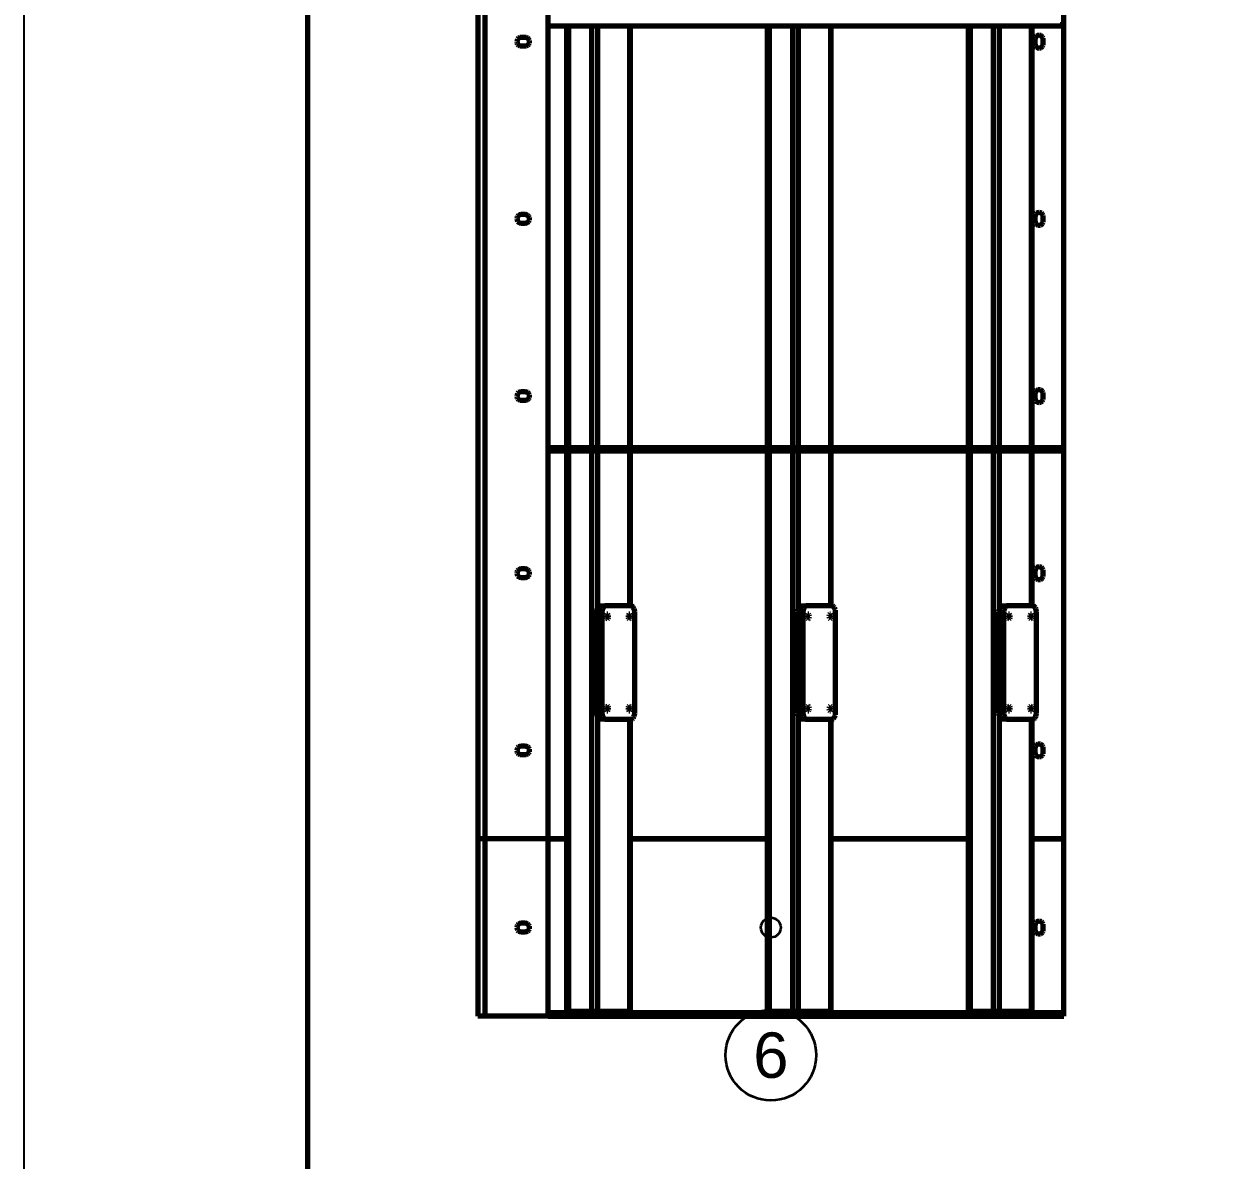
# Model space of a CAD drawing. Header units: millimetres. Extents: x 0 to 599, y 0 to 420.
# Drawn here: x 0 to 84.6, y 194.9 to 275 of the extents above; entities that cross this region are included whole.
import ezdxf
from ezdxf.enums import TextEntityAlignment as Align

# ---------------------------------------------------------------- set-up
doc = ezdxf.new("R2010")
doc.units = ezdxf.units.MM
doc.styles.add('GOST', font='Arial')

msp = doc.modelspace()

# ---------------------------------------------------------------- linework, layer by layer
at = {"color": 1, "lineweight": 70}
for p, q in [((32, 280), (32, 217.5)), ((32, 280), (32, 217.5)), ((32.5, 280), (32.5, 217.5)), ((36.95, 217.5), (36.95, 280)), ((73.322, 217.5), (73.322, 280)), ((73.259, 274.875), (73.259, 275.125)), ((36.95, 274.875), (73.259, 274.875)), ((38.243, 274.875), (38.243, 245.125)), ((38.389, 274.875), (38.389, 245.125)), ((40.017, 274.875), (40.017, 245.125)), ((40.429, 274.875), (40.429, 245.125)), ((42.695, 274.875), (42.695, 245.125)), ((42.738, 274.875), (42.738, 245.125)), ((52.407, 274.875), (52.407, 245.125)), ((52.552, 274.875), (52.552, 245.125)), ((54.181, 274.875), (54.181, 245.125)), ((54.592, 274.875), (54.592, 245.125)), ((56.859, 274.875), (56.859, 245.125)), ((56.901, 274.875), (56.901, 245.125)), ((66.57, 274.875), (66.57, 245.125)), ((66.716, 274.875), (66.716, 245.125)), ((68.344, 274.875), (68.344, 245.125)), ((68.756, 274.875), (68.756, 245.125)), ((71.022, 274.875), (71.022, 245.125)), ((71.065, 274.875), (71.065, 245.125)), ((71.48, 274.185), (71.396, 274.143)), ((71.572, 274.2), (71.48, 274.185)), ((71.665, 274.185), (71.572, 274.2)), ((71.749, 274.143), (71.665, 274.185)), ((34.765, 273.843), (34.75, 273.75)), ((34.75, 273.75), (34.765, 273.657)), ((34.807, 273.926), (34.765, 273.843)), ((34.765, 273.657), (34.807, 273.574)), ((34.874, 273.993), (34.807, 273.926)), ((34.807, 273.574), (34.874, 273.507)), ((34.957, 274.035), (34.874, 273.993)), ((34.874, 273.507), (34.957, 273.465)), ((35.05, 274.05), (34.957, 274.035)), ((34.957, 273.465), (35.05, 273.45)), ((35.35, 274.05), (35.05, 274.05)), ((35.05, 273.45), (35.35, 273.45)), ((35.443, 274.035), (35.35, 274.05)), ((35.35, 273.45), (35.443, 273.465)), ((35.526, 273.993), (35.443, 274.035)), ((35.443, 273.465), (35.526, 273.507)), ((35.593, 273.926), (35.526, 273.993)), ((35.526, 273.507), (35.593, 273.574)), ((35.635, 273.843), (35.593, 273.926)), ((35.593, 273.574), (35.635, 273.657)), ((35.65, 273.75), (35.635, 273.843)), ((35.635, 273.657), (35.65, 273.75)), ((71.287, 273.993), (71.272, 273.9)), ((71.272, 273.9), (71.272, 273.6)), ((71.272, 273.6), (71.287, 273.507)), ((71.33, 274.076), (71.287, 273.993)), ((71.287, 273.507), (71.33, 273.424)), ((71.396, 274.143), (71.33, 274.076)), ((71.33, 273.424), (71.396, 273.357)), ((71.396, 273.357), (71.48, 273.315)), ((71.48, 273.315), (71.572, 273.3)), ((71.572, 273.3), (71.665, 273.315)), ((71.665, 273.315), (71.749, 273.357)), ((71.815, 274.076), (71.749, 274.143)), ((71.749, 273.357), (71.815, 273.424)), ((71.858, 273.993), (71.815, 274.076)), ((71.815, 273.424), (71.858, 273.507)), ((71.872, 273.9), (71.858, 273.993)), ((71.858, 273.507), (71.872, 273.6)), ((71.872, 273.6), (71.872, 273.9)), ((34.874, 261.493), (34.807, 261.426)), ((34.957, 261.535), (34.874, 261.493)), ((35.05, 261.55), (34.957, 261.535)), ((35.35, 261.55), (35.05, 261.55)), ((35.443, 261.535), (35.35, 261.55)), ((35.526, 261.493), (35.443, 261.535)), ((35.593, 261.426), (35.526, 261.493)), ((71.287, 261.493), (71.272, 261.4)), ((71.33, 261.576), (71.287, 261.493)), ((71.396, 261.643), (71.33, 261.576)), ((71.48, 261.685), (71.396, 261.643)), ((71.572, 261.7), (71.48, 261.685)), ((71.665, 261.685), (71.572, 261.7)), ((71.749, 261.643), (71.665, 261.685)), ((71.815, 261.576), (71.749, 261.643)), ((71.858, 261.493), (71.815, 261.576)), ((71.872, 261.4), (71.858, 261.493)), ((34.765, 261.343), (34.75, 261.25)), ((34.75, 261.25), (34.765, 261.157)), ((34.807, 261.426), (34.765, 261.343)), ((34.765, 261.157), (34.807, 261.074)), ((34.807, 261.074), (34.874, 261.007)), ((34.874, 261.007), (34.957, 260.965)), ((34.957, 260.965), (35.05, 260.95)), ((35.05, 260.95), (35.35, 260.95)), ((35.35, 260.95), (35.443, 260.965)), ((35.443, 260.965), (35.526, 261.007)), ((35.526, 261.007), (35.593, 261.074)), ((35.635, 261.343), (35.593, 261.426)), ((35.593, 261.074), (35.635, 261.157)), ((35.65, 261.25), (35.635, 261.343)), ((35.635, 261.157), (35.65, 261.25)), ((71.272, 261.4), (71.272, 261.1)), ((71.272, 261.1), (71.287, 261.007)), ((71.287, 261.007), (71.33, 260.924)), ((71.33, 260.924), (71.396, 260.857)), ((71.396, 260.857), (71.48, 260.815)), ((71.48, 260.815), (71.572, 260.8)), ((71.572, 260.8), (71.665, 260.815)), ((71.665, 260.815), (71.749, 260.857)), ((71.749, 260.857), (71.815, 260.924)), ((71.815, 260.924), (71.858, 261.007)), ((71.858, 261.007), (71.872, 261.1)), ((71.872, 261.1), (71.872, 261.4)), ((34.765, 248.843), (34.75, 248.75)), ((34.807, 248.926), (34.765, 248.843)), ((34.874, 248.993), (34.807, 248.926)), ((34.957, 249.035), (34.874, 248.993)), ((35.05, 249.05), (34.957, 249.035)), ((35.35, 249.05), (35.05, 249.05)), ((35.443, 249.035), (35.35, 249.05)), ((35.526, 248.993), (35.443, 249.035)), ((35.593, 248.926), (35.526, 248.993)), ((35.635, 248.843), (35.593, 248.926)), ((35.65, 248.75), (35.635, 248.843)), ((71.287, 248.993), (71.272, 248.9)), ((71.272, 248.9), (71.272, 248.6)), ((71.33, 249.076), (71.287, 248.993)), ((71.396, 249.143), (71.33, 249.076)), ((71.48, 249.185), (71.396, 249.143)), ((71.572, 249.2), (71.48, 249.185)), ((71.665, 249.185), (71.572, 249.2)), ((71.749, 249.143), (71.665, 249.185)), ((71.815, 249.076), (71.749, 249.143)), ((71.858, 248.993), (71.815, 249.076)), ((71.872, 248.9), (71.858, 248.993)), ((71.872, 248.6), (71.872, 248.9)), ((34.75, 248.75), (34.765, 248.657)), ((34.765, 248.657), (34.807, 248.574)), ((34.807, 248.574), (34.874, 248.507)), ((34.874, 248.507), (34.957, 248.465)), ((34.957, 248.465), (35.05, 248.45)), ((35.05, 248.45), (35.35, 248.45)), ((35.35, 248.45), (35.443, 248.465)), ((35.443, 248.465), (35.526, 248.507)), ((35.526, 248.507), (35.593, 248.574)), ((35.593, 248.574), (35.635, 248.657)), ((35.635, 248.657), (35.65, 248.75)), ((71.272, 248.6), (71.287, 248.507)), ((71.287, 248.507), (71.33, 248.424)), ((71.33, 248.424), (71.396, 248.357)), ((71.396, 248.357), (71.48, 248.315)), ((71.48, 248.315), (71.572, 248.3)), ((71.572, 248.3), (71.665, 248.315)), ((71.665, 248.315), (71.749, 248.357)), ((71.749, 248.357), (71.815, 248.424)), ((71.815, 248.424), (71.858, 248.507)), ((71.858, 248.507), (71.872, 248.6)), ((36.95, 245.125), (73.259, 245.125)), ((36.95, 244.875), (73.259, 244.875)), ((38.243, 244.875), (38.243, 205.35)), ((38.389, 244.875), (38.389, 205.35)), ((40.017, 244.875), (40.017, 205.35)), ((40.429, 244.875), (40.429, 233.668)), ((42.695, 244.875), (42.695, 233.95)), ((42.738, 244.875), (42.738, 233.95)), ((52.407, 244.875), (52.407, 205.35)), ((52.552, 244.875), (52.552, 205.35)), ((54.181, 244.875), (54.181, 205.35)), ((54.592, 244.875), (54.592, 233.668)), ((56.859, 244.875), (56.859, 233.95)), ((56.901, 244.875), (56.901, 233.95)), ((66.57, 244.875), (66.57, 205.35)), ((66.716, 244.875), (66.716, 205.35)), ((68.344, 244.875), (68.344, 205.35)), ((68.756, 244.875), (68.756, 233.668)), ((71.022, 244.875), (71.022, 233.95)), ((71.065, 244.875), (71.065, 233.95)), ((73.259, 244.875), (73.259, 245.125)), ((34.765, 236.343), (34.75, 236.25)), ((34.75, 236.25), (34.765, 236.157)), ((34.807, 236.426), (34.765, 236.343)), ((34.765, 236.157), (34.807, 236.074)), ((34.874, 236.493), (34.807, 236.426)), ((34.807, 236.074), (34.874, 236.007)), ((34.957, 236.535), (34.874, 236.493)), ((35.05, 236.55), (34.957, 236.535)), ((35.35, 236.55), (35.05, 236.55)), ((35.443, 236.535), (35.35, 236.55)), ((35.526, 236.493), (35.443, 236.535)), ((35.593, 236.426), (35.526, 236.493)), ((35.526, 236.007), (35.593, 236.074)), ((35.635, 236.343), (35.593, 236.426)), ((35.593, 236.074), (35.635, 236.157)), ((35.65, 236.25), (35.635, 236.343)), ((35.635, 236.157), (35.65, 236.25)), ((71.287, 236.493), (71.272, 236.4)), ((71.272, 236.4), (71.272, 236.1)), ((71.272, 236.1), (71.287, 236.007)), ((71.33, 236.576), (71.287, 236.493)), ((71.396, 236.643), (71.33, 236.576)), ((71.48, 236.685), (71.396, 236.643)), ((71.572, 236.7), (71.48, 236.685)), ((71.665, 236.685), (71.572, 236.7)), ((71.749, 236.643), (71.665, 236.685)), ((71.815, 236.576), (71.749, 236.643)), ((71.858, 236.493), (71.815, 236.576)), ((71.872, 236.4), (71.858, 236.493)), ((71.858, 236.007), (71.872, 236.1)), ((71.872, 236.1), (71.872, 236.4)), ((34.874, 236.007), (34.957, 235.965)), ((34.957, 235.965), (35.05, 235.95)), ((35.05, 235.95), (35.35, 235.95)), ((35.35, 235.95), (35.443, 235.965)), ((35.443, 235.965), (35.526, 236.007)), ((71.287, 236.007), (71.33, 235.924)), ((71.33, 235.924), (71.396, 235.857)), ((71.396, 235.857), (71.48, 235.815)), ((71.48, 235.815), (71.572, 235.8)), ((71.572, 235.8), (71.665, 235.815)), ((71.665, 235.815), (71.749, 235.857)), ((71.749, 235.857), (71.815, 235.924)), ((71.815, 235.924), (71.858, 236.007)), ((40.403, 233.45), (40.408, 233.548)), ((40.408, 233.548), (40.423, 233.641)), ((40.423, 233.641), (40.446, 233.728)), ((40.446, 233.728), (40.478, 233.804)), ((40.478, 233.804), (40.518, 233.866)), ((40.518, 233.866), (40.562, 233.912)), ((40.562, 233.912), (40.61, 233.94)), ((40.61, 233.94), (40.661, 233.95)), ((40.661, 233.95), (41.003, 233.95)), ((40.751, 233.548), (40.746, 233.45)), ((40.766, 233.641), (40.751, 233.548)), ((40.789, 233.728), (40.766, 233.641)), ((40.821, 233.804), (40.789, 233.728)), ((40.86, 233.866), (40.821, 233.804)), ((40.905, 233.912), (40.86, 233.866)), ((40.953, 233.94), (40.905, 233.912)), ((41.003, 233.95), (40.953, 233.94)), ((42.806, 233.95), (41.003, 233.95)), ((42.856, 233.94), (42.806, 233.95)), ((42.905, 233.912), (42.856, 233.94)), ((42.949, 233.866), (42.905, 233.912)), ((42.988, 233.804), (42.949, 233.866)), ((43.02, 233.728), (42.988, 233.804)), ((43.044, 233.641), (43.02, 233.728)), ((43.059, 233.548), (43.044, 233.641)), ((43.064, 233.45), (43.059, 233.548)), ((54.567, 233.45), (54.572, 233.548)), ((54.572, 233.548), (54.586, 233.641)), ((54.586, 233.641), (54.61, 233.728)), ((54.61, 233.728), (54.642, 233.804)), ((54.642, 233.804), (54.681, 233.866)), ((54.681, 233.866), (54.726, 233.912)), ((54.726, 233.912), (54.774, 233.94)), ((54.774, 233.94), (54.824, 233.95)), ((54.824, 233.95), (55.167, 233.95)), ((54.914, 233.548), (54.909, 233.45)), ((54.929, 233.641), (54.914, 233.548)), ((54.953, 233.728), (54.929, 233.641)), ((54.985, 233.804), (54.953, 233.728)), ((55.024, 233.866), (54.985, 233.804)), ((55.068, 233.912), (55.024, 233.866)), ((55.117, 233.94), (55.068, 233.912)), ((55.167, 233.95), (55.117, 233.94)), ((56.97, 233.95), (55.167, 233.95)), ((57.02, 233.94), (56.97, 233.95)), ((57.068, 233.912), (57.02, 233.94)), ((57.113, 233.866), (57.068, 233.912)), ((57.152, 233.804), (57.113, 233.866)), ((57.184, 233.728), (57.152, 233.804)), ((57.208, 233.641), (57.184, 233.728)), ((57.222, 233.548), (57.208, 233.641)), ((57.227, 233.45), (57.222, 233.548)), ((68.73, 233.45), (68.735, 233.548)), ((68.735, 233.548), (68.75, 233.641)), ((68.75, 233.641), (68.774, 233.728)), ((68.774, 233.728), (68.806, 233.804)), ((68.806, 233.804), (68.845, 233.866)), ((68.845, 233.866), (68.889, 233.912)), ((68.889, 233.912), (68.937, 233.94)), ((68.937, 233.94), (68.988, 233.95)), ((68.988, 233.95), (69.331, 233.95)), ((69.078, 233.548), (69.073, 233.45)), ((69.093, 233.641), (69.078, 233.548)), ((69.116, 233.728), (69.093, 233.641)), ((69.148, 233.804), (69.116, 233.728)), ((69.187, 233.866), (69.148, 233.804)), ((69.232, 233.912), (69.187, 233.866)), ((69.28, 233.94), (69.232, 233.912)), ((69.331, 233.95), (69.28, 233.94)), ((71.133, 233.95), (69.331, 233.95)), ((71.183, 233.94), (71.133, 233.95)), ((71.232, 233.912), (71.183, 233.94)), ((71.276, 233.866), (71.232, 233.912)), ((71.315, 233.804), (71.276, 233.866)), ((71.347, 233.728), (71.315, 233.804)), ((71.371, 233.641), (71.347, 233.728)), ((71.386, 233.548), (71.371, 233.641)), ((71.391, 233.45), (71.386, 233.548)), ((40.403, 226.45), (40.403, 233.45)), ((40.746, 233.45), (40.403, 233.45)), ((40.746, 233.45), (40.746, 226.45)), ((41.055, 233.262), (41.049, 233.2)), ((41.049, 233.2), (41.055, 233.138)), ((41.073, 233.315), (41.055, 233.262)), ((41.055, 233.138), (41.073, 233.085)), ((41.1, 233.35), (41.073, 233.315)), ((41.073, 233.085), (41.1, 233.05)), ((41.132, 233.363), (41.1, 233.35)), ((41.1, 233.05), (41.132, 233.037)), ((41.164, 233.35), (41.132, 233.363)), ((41.132, 233.037), (41.164, 233.05)), ((41.191, 233.315), (41.164, 233.35)), ((41.164, 233.05), (41.191, 233.085)), ((41.21, 233.262), (41.191, 233.315)), ((41.191, 233.085), (41.21, 233.138)), ((41.216, 233.2), (41.21, 233.262)), ((41.21, 233.138), (41.216, 233.2)), ((42.6, 233.262), (42.594, 233.2)), ((42.594, 233.2), (42.6, 233.138)), ((42.618, 233.315), (42.6, 233.262)), ((42.6, 233.138), (42.618, 233.085)), ((42.645, 233.35), (42.618, 233.315)), ((42.618, 233.085), (42.645, 233.05)), ((42.677, 233.363), (42.645, 233.35)), ((42.645, 233.05), (42.677, 233.037)), ((42.709, 233.35), (42.677, 233.363)), ((42.677, 233.037), (42.709, 233.05)), ((42.737, 233.315), (42.709, 233.35)), ((42.709, 233.05), (42.737, 233.085)), ((42.755, 233.262), (42.737, 233.315)), ((42.737, 233.085), (42.755, 233.138)), ((42.761, 233.2), (42.755, 233.262)), ((42.755, 233.138), (42.761, 233.2)), ((43.064, 226.45), (43.064, 233.45)), ((54.567, 226.45), (54.567, 233.45)), ((54.909, 233.45), (54.567, 233.45)), ((54.909, 233.45), (54.909, 226.45)), ((55.218, 233.262), (55.212, 233.2)), ((55.212, 233.2), (55.218, 233.138)), ((55.237, 233.315), (55.218, 233.262)), ((55.218, 233.138), (55.237, 233.085)), ((55.264, 233.35), (55.237, 233.315)), ((55.237, 233.085), (55.264, 233.05)), ((55.296, 233.363), (55.264, 233.35)), ((55.264, 233.05), (55.296, 233.037)), ((55.328, 233.35), (55.296, 233.363)), ((55.296, 233.037), (55.328, 233.05)), ((55.355, 233.315), (55.328, 233.35)), ((55.328, 233.05), (55.355, 233.085)), ((55.373, 233.262), (55.355, 233.315)), ((55.355, 233.085), (55.373, 233.138)), ((55.379, 233.2), (55.373, 233.262)), ((55.373, 233.138), (55.379, 233.2)), ((56.764, 233.262), (56.757, 233.2)), ((56.757, 233.2), (56.764, 233.138)), ((56.782, 233.315), (56.764, 233.262)), ((56.764, 233.138), (56.782, 233.085)), ((56.809, 233.35), (56.782, 233.315)), ((56.782, 233.085), (56.809, 233.05)), ((56.841, 233.363), (56.809, 233.35)), ((56.809, 233.05), (56.841, 233.037)), ((56.873, 233.35), (56.841, 233.363)), ((56.841, 233.037), (56.873, 233.05)), ((56.9, 233.315), (56.873, 233.35)), ((56.873, 233.05), (56.9, 233.085)), ((56.918, 233.262), (56.9, 233.315)), ((56.9, 233.085), (56.918, 233.138)), ((56.925, 233.2), (56.918, 233.262)), ((56.918, 233.138), (56.925, 233.2)), ((57.227, 226.45), (57.227, 233.45)), ((68.73, 226.45), (68.73, 233.45)), ((69.073, 233.45), (68.73, 233.45)), ((69.073, 233.45), (69.073, 226.45)), ((69.382, 233.262), (69.376, 233.2)), ((69.376, 233.2), (69.382, 233.138)), ((69.4, 233.315), (69.382, 233.262)), ((69.382, 233.138), (69.4, 233.085)), ((69.427, 233.35), (69.4, 233.315)), ((69.4, 233.085), (69.427, 233.05)), ((69.459, 233.363), (69.427, 233.35)), ((69.427, 233.05), (69.459, 233.037)), ((69.491, 233.35), (69.459, 233.363)), ((69.459, 233.037), (69.491, 233.05)), ((69.518, 233.315), (69.491, 233.35)), ((69.491, 233.05), (69.518, 233.085)), ((69.537, 233.262), (69.518, 233.315)), ((69.518, 233.085), (69.537, 233.138)), ((69.543, 233.2), (69.537, 233.262)), ((69.537, 233.138), (69.543, 233.2)), ((70.927, 233.262), (70.921, 233.2)), ((70.921, 233.2), (70.927, 233.138)), ((70.945, 233.315), (70.927, 233.262)), ((70.927, 233.138), (70.945, 233.085)), ((70.972, 233.35), (70.945, 233.315)), ((70.945, 233.085), (70.972, 233.05)), ((71.004, 233.363), (70.972, 233.35)), ((70.972, 233.05), (71.004, 233.037)), ((71.036, 233.35), (71.004, 233.363)), ((71.004, 233.037), (71.036, 233.05)), ((71.064, 233.315), (71.036, 233.35)), ((71.036, 233.05), (71.064, 233.085)), ((71.082, 233.262), (71.064, 233.315)), ((71.064, 233.085), (71.082, 233.138)), ((71.088, 233.2), (71.082, 233.262)), ((71.082, 233.138), (71.088, 233.2)), ((71.391, 226.45), (71.391, 233.45)), ((41.073, 226.815), (41.055, 226.762)), ((41.1, 226.85), (41.073, 226.815)), ((41.132, 226.863), (41.1, 226.85)), ((41.164, 226.85), (41.132, 226.863)), ((41.191, 226.815), (41.164, 226.85)), ((41.21, 226.762), (41.191, 226.815)), ((42.618, 226.815), (42.6, 226.762)), ((42.645, 226.85), (42.618, 226.815)), ((42.677, 226.863), (42.645, 226.85)), ((42.709, 226.85), (42.677, 226.863)), ((42.737, 226.815), (42.709, 226.85)), ((42.755, 226.762), (42.737, 226.815)), ((55.237, 226.815), (55.218, 226.762)), ((55.264, 226.85), (55.237, 226.815)), ((55.296, 226.863), (55.264, 226.85)), ((55.328, 226.85), (55.296, 226.863)), ((55.355, 226.815), (55.328, 226.85)), ((55.373, 226.762), (55.355, 226.815)), ((56.782, 226.815), (56.764, 226.762)), ((56.809, 226.85), (56.782, 226.815)), ((56.841, 226.863), (56.809, 226.85)), ((56.873, 226.85), (56.841, 226.863)), ((56.9, 226.815), (56.873, 226.85)), ((56.918, 226.762), (56.9, 226.815)), ((69.4, 226.815), (69.382, 226.762)), ((69.427, 226.85), (69.4, 226.815)), ((69.459, 226.863), (69.427, 226.85)), ((69.491, 226.85), (69.459, 226.863)), ((69.518, 226.815), (69.491, 226.85)), ((69.537, 226.762), (69.518, 226.815)), ((70.945, 226.815), (70.927, 226.762)), ((70.972, 226.85), (70.945, 226.815)), ((71.004, 226.863), (70.972, 226.85)), ((71.036, 226.85), (71.004, 226.863)), ((71.064, 226.815), (71.036, 226.85)), ((71.082, 226.762), (71.064, 226.815)), ((40.408, 226.352), (40.403, 226.45)), ((40.403, 226.45), (40.746, 226.45)), ((40.423, 226.259), (40.408, 226.352)), ((40.446, 226.172), (40.423, 226.259)), ((40.429, 226.232), (40.429, 205.35)), ((40.478, 226.096), (40.446, 226.172)), ((40.518, 226.034), (40.478, 226.096)), ((40.562, 225.988), (40.518, 226.034)), ((40.61, 225.96), (40.562, 225.988)), ((40.661, 225.95), (40.61, 225.96)), ((41.003, 225.95), (40.661, 225.95)), ((40.746, 226.45), (40.751, 226.352)), ((40.751, 226.352), (40.766, 226.259)), ((40.766, 226.259), (40.789, 226.172)), ((40.789, 226.172), (40.821, 226.096)), ((40.821, 226.096), (40.86, 226.034)), ((40.86, 226.034), (40.905, 225.988)), ((40.905, 225.988), (40.953, 225.96)), ((40.953, 225.96), (41.003, 225.95)), ((41.003, 225.95), (42.806, 225.95)), ((41.055, 226.762), (41.049, 226.7)), ((41.049, 226.7), (41.055, 226.638)), ((41.055, 226.638), (41.073, 226.585)), ((41.073, 226.585), (41.1, 226.55)), ((41.1, 226.55), (41.132, 226.537)), ((41.132, 226.537), (41.164, 226.55)), ((41.164, 226.55), (41.191, 226.585)), ((41.191, 226.585), (41.21, 226.638)), ((41.216, 226.7), (41.21, 226.762)), ((41.21, 226.638), (41.216, 226.7)), ((42.6, 226.762), (42.594, 226.7)), ((42.594, 226.7), (42.6, 226.638)), ((42.6, 226.638), (42.618, 226.585)), ((42.618, 226.585), (42.645, 226.55)), ((42.645, 226.55), (42.677, 226.537)), ((42.677, 226.537), (42.709, 226.55)), ((42.695, 225.95), (42.695, 205.35)), ((42.709, 226.55), (42.737, 226.585)), ((42.737, 226.585), (42.755, 226.638)), ((42.738, 225.95), (42.738, 205.35)), ((42.761, 226.7), (42.755, 226.762)), ((42.755, 226.638), (42.761, 226.7)), ((42.806, 225.95), (42.856, 225.96)), ((42.856, 225.96), (42.905, 225.988)), ((42.905, 225.988), (42.949, 226.034)), ((42.949, 226.034), (42.988, 226.096)), ((42.988, 226.096), (43.02, 226.172)), ((43.02, 226.172), (43.044, 226.259)), ((43.044, 226.259), (43.059, 226.352)), ((43.059, 226.352), (43.064, 226.45)), ((54.572, 226.352), (54.567, 226.45)), ((54.567, 226.45), (54.909, 226.45)), ((54.586, 226.259), (54.572, 226.352)), ((54.61, 226.172), (54.586, 226.259)), ((54.592, 226.232), (54.592, 205.35)), ((54.642, 226.096), (54.61, 226.172)), ((54.681, 226.034), (54.642, 226.096)), ((54.726, 225.988), (54.681, 226.034)), ((54.774, 225.96), (54.726, 225.988)), ((54.824, 225.95), (54.774, 225.96)), ((55.167, 225.95), (54.824, 225.95)), ((54.909, 226.45), (54.914, 226.352)), ((54.914, 226.352), (54.929, 226.259)), ((54.929, 226.259), (54.953, 226.172)), ((54.953, 226.172), (54.985, 226.096)), ((54.985, 226.096), (55.024, 226.034)), ((55.024, 226.034), (55.068, 225.988)), ((55.068, 225.988), (55.117, 225.96)), ((55.117, 225.96), (55.167, 225.95)), ((55.167, 225.95), (56.97, 225.95)), ((55.218, 226.762), (55.212, 226.7)), ((55.212, 226.7), (55.218, 226.638)), ((55.218, 226.638), (55.237, 226.585)), ((55.237, 226.585), (55.264, 226.55)), ((55.264, 226.55), (55.296, 226.537)), ((55.296, 226.537), (55.328, 226.55)), ((55.328, 226.55), (55.355, 226.585)), ((55.355, 226.585), (55.373, 226.638)), ((55.379, 226.7), (55.373, 226.762)), ((55.373, 226.638), (55.379, 226.7)), ((56.764, 226.762), (56.757, 226.7)), ((56.757, 226.7), (56.764, 226.638)), ((56.764, 226.638), (56.782, 226.585)), ((56.782, 226.585), (56.809, 226.55)), ((56.809, 226.55), (56.841, 226.537)), ((56.841, 226.537), (56.873, 226.55)), ((56.859, 225.95), (56.859, 205.35)), ((56.873, 226.55), (56.9, 226.585)), ((56.9, 226.585), (56.918, 226.638)), ((56.901, 225.95), (56.901, 205.35)), ((56.925, 226.7), (56.918, 226.762)), ((56.918, 226.638), (56.925, 226.7)), ((56.97, 225.95), (57.02, 225.96)), ((57.02, 225.96), (57.068, 225.988)), ((57.068, 225.988), (57.113, 226.034)), ((57.113, 226.034), (57.152, 226.096)), ((57.152, 226.096), (57.184, 226.172)), ((57.184, 226.172), (57.208, 226.259)), ((57.208, 226.259), (57.222, 226.352)), ((57.222, 226.352), (57.227, 226.45)), ((68.735, 226.352), (68.73, 226.45)), ((68.73, 226.45), (69.073, 226.45)), ((68.75, 226.259), (68.735, 226.352)), ((68.774, 226.172), (68.75, 226.259)), ((68.756, 226.232), (68.756, 205.35)), ((68.806, 226.096), (68.774, 226.172)), ((68.845, 226.034), (68.806, 226.096)), ((68.889, 225.988), (68.845, 226.034)), ((68.937, 225.96), (68.889, 225.988)), ((68.988, 225.95), (68.937, 225.96)), ((69.331, 225.95), (68.988, 225.95)), ((69.073, 226.45), (69.078, 226.352)), ((69.078, 226.352), (69.093, 226.259)), ((69.093, 226.259), (69.116, 226.172)), ((69.116, 226.172), (69.148, 226.096)), ((69.148, 226.096), (69.187, 226.034)), ((69.187, 226.034), (69.232, 225.988)), ((69.232, 225.988), (69.28, 225.96)), ((69.28, 225.96), (69.331, 225.95)), ((69.331, 225.95), (71.133, 225.95)), ((69.382, 226.762), (69.376, 226.7)), ((69.376, 226.7), (69.382, 226.638)), ((69.382, 226.638), (69.4, 226.585)), ((69.4, 226.585), (69.427, 226.55)), ((69.427, 226.55), (69.459, 226.537)), ((69.459, 226.537), (69.491, 226.55)), ((69.491, 226.55), (69.518, 226.585)), ((69.518, 226.585), (69.537, 226.638)), ((69.543, 226.7), (69.537, 226.762)), ((69.537, 226.638), (69.543, 226.7)), ((70.927, 226.762), (70.921, 226.7)), ((70.921, 226.7), (70.927, 226.638)), ((70.927, 226.638), (70.945, 226.585)), ((70.945, 226.585), (70.972, 226.55)), ((70.972, 226.55), (71.004, 226.537)), ((71.004, 226.537), (71.036, 226.55)), ((71.022, 225.95), (71.022, 205.35)), ((71.036, 226.55), (71.064, 226.585)), ((71.064, 226.585), (71.082, 226.638)), ((71.065, 225.95), (71.065, 205.35)), ((71.088, 226.7), (71.082, 226.762)), ((71.082, 226.638), (71.088, 226.7)), ((71.133, 225.95), (71.183, 225.96)), ((71.183, 225.96), (71.232, 225.988)), ((71.232, 225.988), (71.276, 226.034)), ((71.276, 226.034), (71.315, 226.096)), ((71.315, 226.096), (71.347, 226.172)), ((71.347, 226.172), (71.371, 226.259)), ((71.371, 226.259), (71.386, 226.352)), ((71.386, 226.352), (71.391, 226.45)), ((34.765, 223.843), (34.75, 223.75)), ((34.75, 223.75), (34.765, 223.657)), ((34.807, 223.926), (34.765, 223.843)), ((34.765, 223.657), (34.807, 223.574)), ((34.874, 223.993), (34.807, 223.926)), ((34.807, 223.574), (34.874, 223.507)), ((34.957, 224.035), (34.874, 223.993)), ((34.874, 223.507), (34.957, 223.465)), ((35.05, 224.05), (34.957, 224.035)), ((34.957, 223.465), (35.05, 223.45)), ((35.35, 224.05), (35.05, 224.05)), ((35.05, 223.45), (35.35, 223.45)), ((35.443, 224.035), (35.35, 224.05)), ((35.35, 223.45), (35.443, 223.465)), ((35.526, 223.993), (35.443, 224.035)), ((35.443, 223.465), (35.526, 223.507)), ((35.593, 223.926), (35.526, 223.993)), ((35.526, 223.507), (35.593, 223.574)), ((35.635, 223.843), (35.593, 223.926)), ((35.593, 223.574), (35.635, 223.657)), ((35.65, 223.75), (35.635, 223.843)), ((35.635, 223.657), (35.65, 223.75)), ((71.287, 223.993), (71.272, 223.9)), ((71.272, 223.9), (71.272, 223.6)), ((71.272, 223.6), (71.287, 223.507)), ((71.33, 224.076), (71.287, 223.993)), ((71.287, 223.507), (71.33, 223.424)), ((71.396, 224.143), (71.33, 224.076)), ((71.33, 223.424), (71.396, 223.357)), ((71.48, 224.185), (71.396, 224.143)), ((71.572, 224.2), (71.48, 224.185)), ((71.665, 224.185), (71.572, 224.2)), ((71.749, 224.143), (71.665, 224.185)), ((71.815, 224.076), (71.749, 224.143)), ((71.749, 223.357), (71.815, 223.424)), ((71.858, 223.993), (71.815, 224.076)), ((71.815, 223.424), (71.858, 223.507)), ((71.872, 223.9), (71.858, 223.993)), ((71.858, 223.507), (71.872, 223.6)), ((71.872, 223.6), (71.872, 223.9)), ((71.396, 223.357), (71.48, 223.315)), ((71.48, 223.315), (71.572, 223.3)), ((71.572, 223.3), (71.665, 223.315)), ((71.665, 223.315), (71.749, 223.357)), ((32.003, 217.5), (32, 217.5)), ((32, 217.5), (32, 205)), ((32, 217.5), (32, 205)), ((32.003, 217.5), (32, 217.5)), ((32.013, 217.5), (32.003, 217.5)), ((32.013, 217.5), (32.003, 217.5)), ((32.028, 217.5), (32.013, 217.5)), ((32.028, 217.5), (32.013, 217.5)), ((32.05, 217.5), (32.028, 217.5)), ((32.05, 217.5), (32.028, 217.5)), ((32.077, 217.5), (32.05, 217.5)), ((32.077, 217.5), (32.05, 217.5)), ((32.109, 217.5), (32.077, 217.5)), ((32.109, 217.5), (32.077, 217.5)), ((32.146, 217.5), (32.109, 217.5)), ((32.146, 217.5), (32.109, 217.5)), ((32.188, 217.5), (32.146, 217.5)), ((32.188, 217.5), (32.146, 217.5)), ((32.234, 217.5), (32.188, 217.5)), ((32.234, 217.5), (32.188, 217.5)), ((32.283, 217.5), (32.234, 217.5)), ((32.283, 217.5), (32.234, 217.5)), ((32.335, 217.5), (32.283, 217.5)), ((32.335, 217.5), (32.283, 217.5)), ((32.389, 217.5), (32.335, 217.5)), ((32.389, 217.5), (32.335, 217.5)), ((32.444, 217.5), (32.389, 217.5)), ((32.444, 217.5), (32.389, 217.5)), ((32.5, 217.5), (32.444, 217.5)), ((32.5, 217.5), (32.444, 217.5)), ((36.95, 217.5), (32.5, 217.5)), ((36.95, 217.5), (32.5, 217.5)), ((32.5, 217.5), (32.5, 205)), ((36.95, 217.5), (38.243, 217.5)), ((38.243, 217.5), (36.95, 217.5)), ((36.95, 205), (36.95, 217.5)), ((42.738, 217.5), (52.552, 217.5)), ((52.552, 217.5), (42.738, 217.5)), ((56.901, 217.5), (66.716, 217.5)), ((66.716, 217.5), (56.901, 217.5)), ((71.065, 217.5), (73.322, 217.5)), ((73.322, 217.5), (71.065, 217.5)), ((73.322, 205), (73.322, 217.5)), ((34.957, 211.535), (34.874, 211.493)), ((35.05, 211.55), (34.957, 211.535)), ((35.35, 211.55), (35.05, 211.55)), ((35.443, 211.535), (35.35, 211.55)), ((35.526, 211.493), (35.443, 211.535)), ((71.33, 211.576), (71.287, 211.493)), ((71.396, 211.643), (71.33, 211.576)), ((71.48, 211.685), (71.396, 211.643)), ((71.572, 211.7), (71.48, 211.685)), ((71.665, 211.685), (71.572, 211.7)), ((71.749, 211.643), (71.665, 211.685)), ((71.815, 211.576), (71.749, 211.643)), ((71.858, 211.493), (71.815, 211.576)), ((34.765, 211.343), (34.75, 211.25)), ((34.75, 211.25), (34.765, 211.157)), ((34.807, 211.426), (34.765, 211.343)), ((34.765, 211.157), (34.807, 211.074)), ((34.874, 211.493), (34.807, 211.426)), ((34.807, 211.074), (34.874, 211.007)), ((34.874, 211.007), (34.957, 210.965)), ((34.957, 210.965), (35.05, 210.95)), ((35.05, 210.95), (35.35, 210.95)), ((35.35, 210.95), (35.443, 210.965)), ((35.443, 210.965), (35.526, 211.007)), ((35.593, 211.426), (35.526, 211.493)), ((35.526, 211.007), (35.593, 211.074)), ((35.635, 211.343), (35.593, 211.426)), ((35.593, 211.074), (35.635, 211.157)), ((35.65, 211.25), (35.635, 211.343)), ((35.635, 211.157), (35.65, 211.25)), ((71.287, 211.493), (71.272, 211.4)), ((71.272, 211.4), (71.272, 211.1)), ((71.272, 211.1), (71.287, 211.007)), ((71.287, 211.007), (71.33, 210.924)), ((71.33, 210.924), (71.396, 210.857)), ((71.396, 210.857), (71.48, 210.815)), ((71.48, 210.815), (71.572, 210.8)), ((71.572, 210.8), (71.665, 210.815)), ((71.665, 210.815), (71.749, 210.857)), ((71.749, 210.857), (71.815, 210.924)), ((71.815, 210.924), (71.858, 211.007)), ((71.872, 211.4), (71.858, 211.493)), ((71.858, 211.007), (71.872, 211.1)), ((71.872, 211.1), (71.872, 211.4)), ((32.003, 205), (32, 205)), ((32.013, 205), (32.003, 205)), ((32.028, 205), (32.013, 205)), ((32.05, 205), (32.028, 205)), ((32.077, 205), (32.05, 205)), ((32.109, 205), (32.077, 205)), ((32.146, 205), (32.109, 205)), ((32.188, 205), (32.146, 205)), ((32.234, 205), (32.188, 205)), ((32.283, 205), (32.234, 205)), ((32.335, 205), (32.283, 205)), ((32.389, 205), (32.335, 205)), ((32.444, 205), (32.389, 205)), ((32.5, 205), (32.444, 205)), ((36.95, 205), (32.5, 205)), ((36.95, 205.25), (73.181, 205.25)), ((36.95, 205), (73.181, 205)), ((38.244, 205.35), (38.243, 205.35)), ((38.243, 205.35), (38.243, 205.35)), ((38.243, 205.35), (38.244, 205.35)), ((38.245, 205.35), (38.244, 205.35)), ((38.244, 205.35), (38.246, 205.35)), ((38.247, 205.35), (38.245, 205.35)), ((38.246, 205.35), (38.25, 205.35)), ((38.249, 205.35), (38.247, 205.35)), ((38.251, 205.35), (38.249, 205.35)), ((38.25, 205.35), (38.256, 205.35)), ((38.254, 205.35), (38.251, 205.35)), ((38.257, 205.35), (38.254, 205.35)), ((38.256, 205.35), (38.263, 205.35)), ((38.261, 205.35), (38.257, 205.35)), ((38.265, 205.35), (38.261, 205.35)), ((38.263, 205.35), (38.272, 205.35)), ((38.27, 205.35), (38.265, 205.35)), ((38.275, 205.35), (38.27, 205.35)), ((38.272, 205.35), (38.282, 205.35)), ((38.28, 205.35), (38.275, 205.35)), ((38.286, 205.35), (38.28, 205.35)), ((38.282, 205.35), (38.294, 205.35)), ((38.294, 205.35), (38.306, 205.35)), ((38.306, 205.35), (38.321, 205.35)), ((38.321, 205.35), (38.336, 205.35)), ((38.336, 205.35), (38.353, 205.35)), ((38.353, 205.35), (38.37, 205.35)), ((38.37, 205.35), (38.389, 205.35)), ((38.389, 205.35), (40.017, 205.35)), ((40.017, 205.35), (40.047, 205.35)), ((40.047, 205.35), (40.078, 205.35)), ((40.078, 205.35), (40.111, 205.35)), ((40.111, 205.35), (40.144, 205.35)), ((40.144, 205.35), (40.178, 205.35)), ((40.178, 205.35), (40.211, 205.35)), ((40.211, 205.35), (40.244, 205.35)), ((40.244, 205.35), (40.276, 205.35)), ((40.276, 205.35), (40.307, 205.35)), ((40.307, 205.35), (40.336, 205.35)), ((40.336, 205.35), (40.363, 205.35)), ((40.363, 205.35), (40.388, 205.35)), ((40.388, 205.35), (40.41, 205.35)), ((40.41, 205.35), (40.429, 205.35)), ((40.429, 205.35), (42.695, 205.35)), ((42.695, 205.35), (42.701, 205.35)), ((42.701, 205.35), (42.695, 205.35)), ((42.701, 205.35), (42.706, 205.35)), ((42.706, 205.35), (42.701, 205.35)), ((42.706, 205.35), (42.711, 205.35)), ((42.711, 205.35), (42.706, 205.35)), ((42.711, 205.35), (42.716, 205.35)), ((42.716, 205.35), (42.711, 205.35)), ((42.716, 205.35), (42.72, 205.35)), ((42.72, 205.35), (42.716, 205.35)), ((42.72, 205.35), (42.724, 205.35)), ((42.724, 205.35), (42.72, 205.35)), ((42.724, 205.35), (42.727, 205.35)), ((42.727, 205.35), (42.724, 205.35)), ((42.727, 205.35), (42.73, 205.35)), ((42.73, 205.35), (42.727, 205.35)), ((42.73, 205.35), (42.732, 205.35)), ((42.732, 205.35), (42.73, 205.35)), ((42.732, 205.35), (42.734, 205.35)), ((42.734, 205.35), (42.732, 205.35)), ((42.734, 205.35), (42.736, 205.35)), ((42.736, 205.35), (42.734, 205.35)), ((42.736, 205.35), (42.737, 205.35)), ((42.737, 205.35), (42.736, 205.35)), ((42.737, 205.35), (42.738, 205.35)), ((42.738, 205.35), (42.737, 205.35)), ((42.738, 205.35), (42.738, 205.35)), ((42.738, 205.35), (42.738, 205.35)), ((52.409, 205.35), (52.407, 205.35)), ((52.407, 205.35), (52.407, 205.35)), ((52.407, 205.35), (52.407, 205.35)), ((52.407, 205.35), (52.407, 205.35)), ((52.407, 205.35), (52.41, 205.35)), ((52.41, 205.35), (52.409, 205.35)), ((52.412, 205.35), (52.41, 205.35)), ((52.41, 205.35), (52.414, 205.35)), ((52.415, 205.35), (52.412, 205.35)), ((52.414, 205.35), (52.419, 205.35)), ((52.418, 205.35), (52.415, 205.35)), ((52.421, 205.35), (52.418, 205.35)), ((52.419, 205.35), (52.427, 205.35)), ((52.425, 205.35), (52.421, 205.35)), ((52.429, 205.35), (52.425, 205.35)), ((52.427, 205.35), (52.435, 205.35)), ((52.433, 205.35), (52.429, 205.35)), ((52.438, 205.35), (52.433, 205.35)), ((52.435, 205.35), (52.445, 205.35)), ((52.444, 205.35), (52.438, 205.35)), ((52.449, 205.35), (52.444, 205.35)), ((52.445, 205.35), (52.457, 205.35)), ((52.457, 205.35), (52.47, 205.35)), ((52.47, 205.35), (52.484, 205.35)), ((52.484, 205.35), (52.5, 205.35)), ((52.5, 205.35), (52.516, 205.35)), ((52.516, 205.35), (52.534, 205.35)), ((52.534, 205.35), (52.552, 205.35)), ((52.552, 205.35), (54.181, 205.35)), ((54.181, 205.35), (54.21, 205.35)), ((54.21, 205.35), (54.242, 205.35)), ((54.242, 205.35), (54.274, 205.35)), ((54.274, 205.35), (54.308, 205.35)), ((54.308, 205.35), (54.341, 205.35)), ((54.341, 205.35), (54.375, 205.35)), ((54.375, 205.35), (54.408, 205.35)), ((54.408, 205.35), (54.44, 205.35)), ((54.44, 205.35), (54.471, 205.35)), ((54.471, 205.35), (54.5, 205.35)), ((54.5, 205.35), (54.527, 205.35)), ((54.527, 205.35), (54.552, 205.35)), ((54.552, 205.35), (54.573, 205.35)), ((54.573, 205.35), (54.592, 205.35)), ((54.592, 205.35), (56.859, 205.35)), ((56.859, 205.35), (56.864, 205.35)), ((56.864, 205.35), (56.859, 205.35)), ((56.864, 205.35), (56.87, 205.35)), ((56.87, 205.35), (56.864, 205.35)), ((56.87, 205.35), (56.875, 205.35)), ((56.875, 205.35), (56.87, 205.35)), ((56.875, 205.35), (56.879, 205.35)), ((56.879, 205.35), (56.875, 205.35)), ((56.879, 205.35), (56.883, 205.35)), ((56.883, 205.35), (56.879, 205.35)), ((56.883, 205.35), (56.887, 205.35)), ((56.887, 205.35), (56.883, 205.35)), ((56.887, 205.35), (56.89, 205.35)), ((56.89, 205.35), (56.887, 205.35)), ((56.89, 205.35), (56.893, 205.35)), ((56.893, 205.35), (56.89, 205.35)), ((56.893, 205.35), (56.896, 205.35)), ((56.896, 205.35), (56.893, 205.35)), ((56.896, 205.35), (56.898, 205.35)), ((56.898, 205.35), (56.896, 205.35)), ((56.898, 205.35), (56.899, 205.35)), ((56.899, 205.35), (56.898, 205.35)), ((56.899, 205.35), (56.9, 205.35)), ((56.9, 205.35), (56.899, 205.35)), ((56.9, 205.35), (56.901, 205.35)), ((56.901, 205.35), (56.9, 205.35)), ((56.901, 205.35), (56.901, 205.35)), ((56.901, 205.35), (56.901, 205.35)), ((66.571, 205.35), (66.57, 205.35)), ((66.57, 205.35), (66.57, 205.35)), ((66.57, 205.35), (66.571, 205.35)), ((66.572, 205.35), (66.571, 205.35)), ((66.571, 205.35), (66.573, 205.35)), ((66.574, 205.35), (66.572, 205.35)), ((66.573, 205.35), (66.577, 205.35)), ((66.576, 205.35), (66.574, 205.35)), ((66.578, 205.35), (66.576, 205.35)), ((66.577, 205.35), (66.583, 205.35)), ((66.581, 205.35), (66.578, 205.35)), ((66.584, 205.35), (66.581, 205.35)), ((66.583, 205.35), (66.59, 205.35)), ((66.588, 205.35), (66.584, 205.35)), ((66.592, 205.35), (66.588, 205.35)), ((66.59, 205.35), (66.599, 205.35)), ((66.597, 205.35), (66.592, 205.35)), ((66.602, 205.35), (66.597, 205.35)), ((66.599, 205.35), (66.609, 205.35)), ((66.607, 205.35), (66.602, 205.35)), ((66.613, 205.35), (66.607, 205.35)), ((66.609, 205.35), (66.621, 205.35)), ((66.621, 205.35), (66.634, 205.35)), ((66.634, 205.35), (66.648, 205.35)), ((66.648, 205.35), (66.663, 205.35)), ((66.663, 205.35), (66.68, 205.35)), ((66.68, 205.35), (66.697, 205.35)), ((66.697, 205.35), (66.716, 205.35)), ((66.716, 205.35), (68.344, 205.35)), ((68.344, 205.35), (68.374, 205.35)), ((68.374, 205.35), (68.405, 205.35)), ((68.405, 205.35), (68.438, 205.35)), ((68.438, 205.35), (68.471, 205.35)), ((68.471, 205.35), (68.505, 205.35)), ((68.505, 205.35), (68.538, 205.35)), ((68.538, 205.35), (68.571, 205.35)), ((68.571, 205.35), (68.603, 205.35)), ((68.603, 205.35), (68.634, 205.35)), ((68.634, 205.35), (68.663, 205.35)), ((68.663, 205.35), (68.69, 205.35)), ((68.69, 205.35), (68.715, 205.35)), ((68.715, 205.35), (68.737, 205.35)), ((68.737, 205.35), (68.756, 205.35)), ((68.756, 205.35), (71.022, 205.35)), ((68.899, 205.25), (68.899, 205.35)), ((69.114, 205.25), (69.114, 205.35)), ((71.022, 205.35), (71.028, 205.35)), ((71.028, 205.35), (71.022, 205.35)), ((71.028, 205.35), (71.033, 205.35)), ((71.033, 205.35), (71.028, 205.35)), ((71.033, 205.35), (71.038, 205.35)), ((71.038, 205.35), (71.033, 205.35)), ((71.038, 205.35), (71.043, 205.35)), ((71.043, 205.35), (71.038, 205.35)), ((71.043, 205.35), (71.047, 205.35)), ((71.047, 205.35), (71.043, 205.35)), ((71.047, 205.35), (71.051, 205.35)), ((71.051, 205.35), (71.047, 205.35)), ((71.051, 205.35), (71.054, 205.35)), ((71.054, 205.35), (71.051, 205.35)), ((71.054, 205.35), (71.057, 205.35)), ((71.057, 205.35), (71.054, 205.35)), ((71.057, 205.35), (71.059, 205.35)), ((71.059, 205.35), (71.057, 205.35)), ((71.059, 205.35), (71.061, 205.35)), ((71.061, 205.35), (71.059, 205.35)), ((71.061, 205.35), (71.063, 205.35)), ((71.063, 205.35), (71.061, 205.35)), ((71.063, 205.35), (71.064, 205.35)), ((71.064, 205.35), (71.063, 205.35)), ((71.064, 205.35), (71.065, 205.35)), ((71.065, 205.35), (71.064, 205.35)), ((71.065, 205.35), (71.065, 205.35)), ((71.065, 205.35), (71.065, 205.35)), ((73.181, 205), (73.181, 205.25)), ((73.181, 205), (73.322, 205))]:
    msp.add_line(p, q, dxfattribs=at)
at = {"color": 7, "lineweight": 35}
msp.add_line((52.661, 205.85), (52.661, 211.25), dxfattribs=at)
at = {"color": 7, "lineweight": 25}
msp.add_lwpolyline([(0, 0), (594, 0), (594, 420), (0, 420)], close=True, dxfattribs=at)
at = {"color": 7, "lineweight": 70}
msp.add_lwpolyline([(20, 5), (589, 5), (589, 415), (20, 415)], close=True, dxfattribs=at)
at = {"color": 7, "lineweight": 35}
for centre, radius in [((52.661, 211.25), 0.7), ((52.661, 202.25), 3.2)]:
    msp.add_circle(centre, radius, dxfattribs=at)

# ---------------------------------------------------------------- texts
at = {"color": 7, "style": 'GOST'}
msp.add_text('6', height=3.2, dxfattribs=at).set_placement((52.661, 202.25), align=Align.MIDDLE)

doc.saveas('drawing.dxf')
